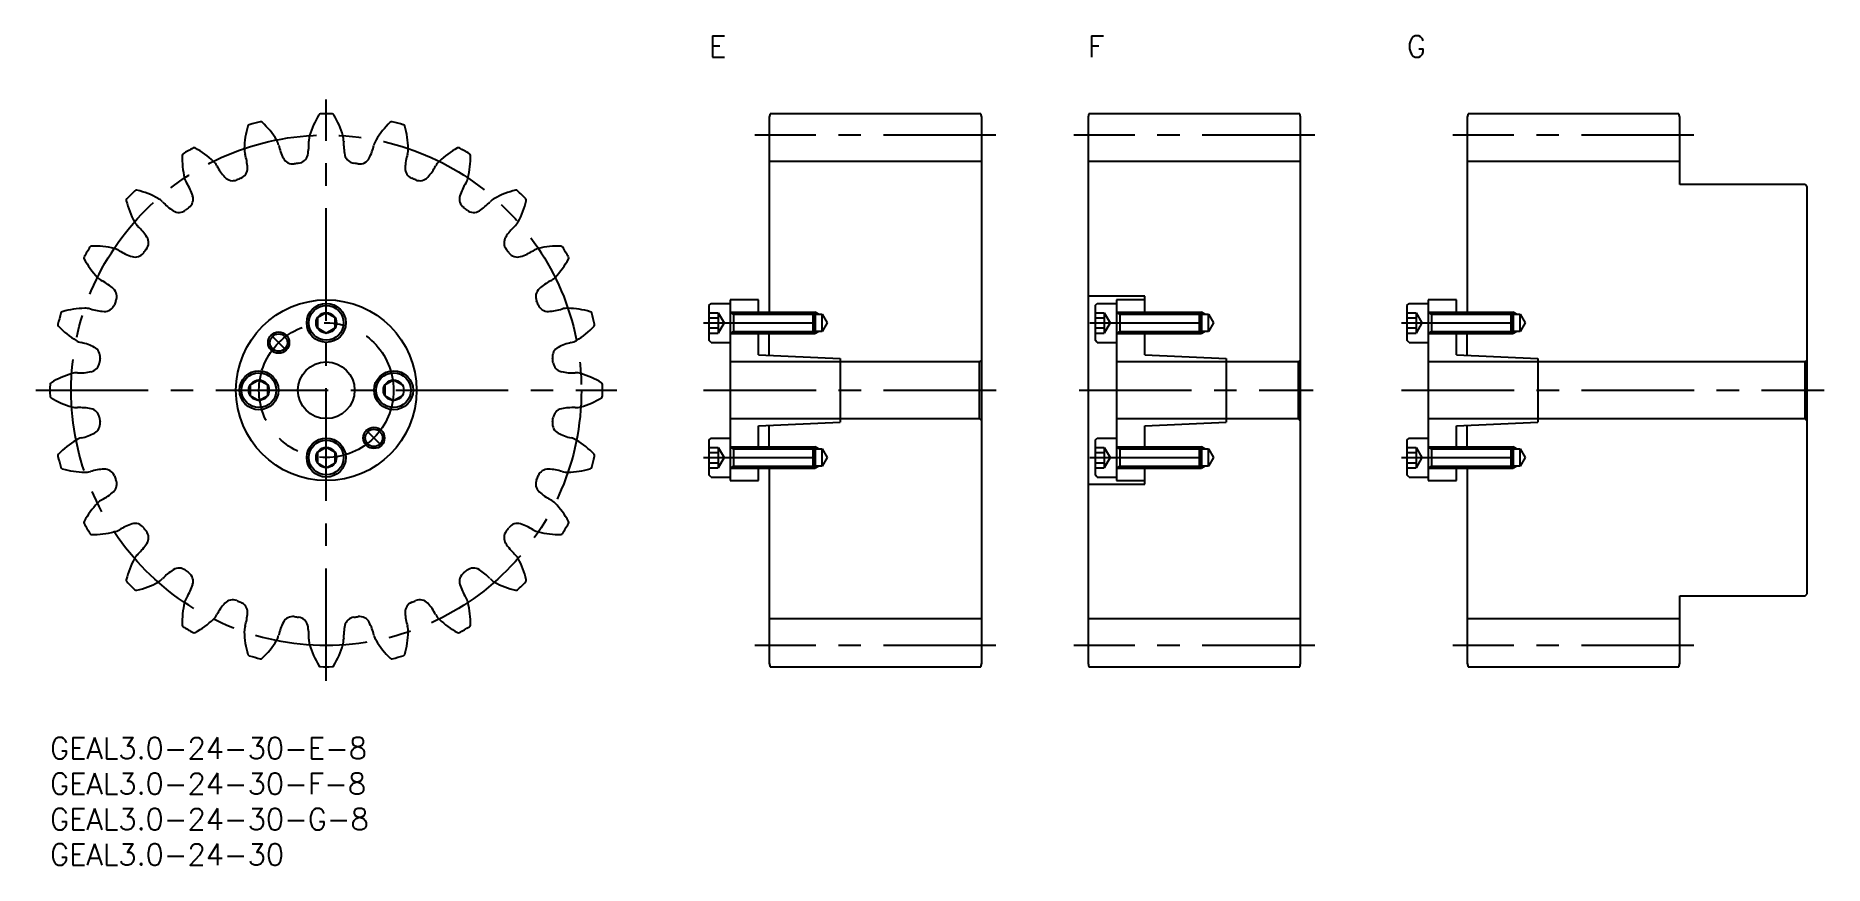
# Model space of a CAD drawing. Extents: x -2 to 250, y -18 to 99.
import ezdxf

# ---------------------------------------------------------------- set-up
doc = ezdxf.new("R2010")
doc.units = 0
doc.header["$LTSCALE"] = 0.5
doc.linetypes.add('CENTER', pattern=[50.8, 31.75, -6.35, 6.35, -6.35])
for name, color, linetype in [('MSM_CENTER', 1, 'CENTER'), ('MSM_CONTINUOUS', 7, 'CONTINUOUS'), ('MSM_NARROW', 5, 'CONTINUOUS'), ('MSM_PART_NUMBER', 7, 'CONTINUOUS')]:
    doc.layers.add(name, color=color, linetype=linetype)
doc.styles.get("Standard").update_dxf_attribs({"font": 'txt.shx', "height": 1, "bigfont": 'bigfont.shx'})

# ---------------------------------------------------------------- blocks, each defined once
blk = doc.blocks.new('*U3')
at = {"layer": 'MSM_PART_NUMBER'}
blk.add_text('GEAL3.0-24-30-F-8', height=3, dxfattribs=at).set_placement((0, -8))
blk = doc.blocks.new('*U4')
at = {"layer": 'MSM_PART_NUMBER'}
blk.add_text('GEAL3.0-24-30-E-8', height=3, dxfattribs=at).set_placement((0, -3))
blk = doc.blocks.new('*U5')
at = {"layer": 'MSM_PART_NUMBER'}
blk.add_text('GEAL3.0-24-30-G-8', height=3, dxfattribs=at).set_placement((0, -13))
blk = doc.blocks.new('*U6')
at = {"layer": 'MSM_PART_NUMBER'}
blk.add_text('E', height=3, dxfattribs=at).set_placement((93, 96))
blk = doc.blocks.new('*U7')
at = {"layer": 'MSM_PART_NUMBER'}
blk.add_text('G', height=3, dxfattribs=at).set_placement((191.5, 96))
blk = doc.blocks.new('*U8')
at = {"layer": 'MSM_PART_NUMBER'}
blk.add_text('GEAL3.0-24-30', height=3, dxfattribs=at).set_placement((0, -18))
blk = doc.blocks.new('*U9')
at = {"layer": 'MSM_PART_NUMBER'}
blk.add_text('F', height=3, dxfattribs=at).set_placement((146.5, 96))

msp = doc.modelspace()

# ---------------------------------------------------------------- linework, layer by layer
at = {"layer": 'MSM_CENTER'}
for p, q in [((39, 8), (39, 90)), ((133.5, 85), (99.5, 85)), ((178.5, 85), (144.5, 85)), ((232, 85), (198, 85)), ((92.25, 58.5), (110.12, 58.5)), ((146.75, 58.5), (164.62, 58.5)), ((190.75, 58.5), (208.62, 58.5)), ((31.17, 56.83), (33.4, 54.6)), ((-2, 49), (80, 49)), ((92.25, 49), (133.94, 49)), ((145.25, 49), (178.27, 49)), ((190.75, 49), (250.4, 49)), ((46.83, 41.17), (44.6, 43.4)), ((92.25, 39.5), (110.12, 39.5)), ((146.75, 39.5), (164.62, 39.5)), ((190.75, 39.5), (208.62, 39.5)), ((133.5, 13), (99.5, 13)), ((178.5, 13), (144.5, 13)), ((232, 13), (198, 13))]:
    msp.add_line(p, q, dxfattribs=at)
for radius in [36, 9.5]:
    msp.add_circle((39, 49), radius, dxfattribs=at)
at = {"layer": 'MSM_CONTINUOUS'}
for p, q in [((101.63, 88), (101.5, 87.5)), ((101.5, 87.5), (101.5, 60)), ((131.37, 88), (101.63, 88)), ((131.5, 87.5), (131.37, 88)), ((131.5, 10.5), (131.5, 87.5)), ((146.63, 88), (146.5, 87.5)), ((146.5, 87.5), (146.5, 10.5)), ((176.37, 88), (146.63, 88)), ((176.5, 87.5), (176.37, 88)), ((176.5, 10.5), (176.5, 87.5)), ((200.13, 88), (200, 87.5)), ((200, 87.5), (200, 60)), ((229.87, 88), (200.13, 88)), ((230, 87.5), (229.87, 88)), ((230, 78), (230, 87.5)), ((131.5, 81.25), (101.5, 81.25)), ((176.5, 81.25), (146.5, 81.25)), ((230, 81.25), (200, 81.25)), ((247.7, 78), (230, 78)), ((248, 77.7), (247.7, 78)), ((248, 20.3), (248, 77.7)), ((93, 60.95), (93.3, 61.25)), ((93, 60.95), (93, 56.05)), ((93.3, 61.25), (96, 61.25)), ((96, 61.75), (96, 36.25)), ((100, 61.75), (96, 61.75)), ((100, 60), (100, 61.75)), ((154.5, 62.25), (146.5, 62.25)), ((147.5, 60.95), (147.8, 61.25)), ((147.5, 60.95), (147.5, 56.05)), ((147.8, 61.25), (150.5, 61.25)), ((150.5, 61.75), (150.5, 36.25)), ((154.5, 61.75), (150.5, 61.75)), ((154.5, 60), (154.5, 62.25)), ((191.5, 60.95), (191.8, 61.25)), ((191.5, 60.95), (191.5, 56.05)), ((191.8, 61.25), (194.5, 61.25)), ((194.5, 61.75), (194.5, 36.25)), ((198.5, 61.75), (194.5, 61.75)), ((198.5, 60), (198.5, 61.75)), ((39, 59.94), (37.75, 59.22)), ((37.75, 59.22), (37.75, 57.78)), ((40.25, 59.22), (39, 59.94)), ((40.25, 57.78), (40.25, 59.22)), ((93, 59.94), (94.3, 59.94)), ((93, 59.22), (94.3, 59.22)), ((94.3, 59.94), (94.3, 57.06)), ((94.3, 59.94), (95.13, 58.5)), ((95.13, 58.5), (94.3, 57.06)), ((96, 60), (107.73, 60)), ((96.47, 60), (96.47, 57)), ((107.73, 57), (107.73, 60)), ((107.73, 60), (108, 59.73)), ((108, 59.73), (109, 59.73)), ((108, 59.73), (108, 57.27)), ((109, 57.27), (109, 59.73)), ((109, 59.73), (109.71, 58.5)), ((109.71, 58.5), (109, 57.27)), ((147.5, 59.94), (148.8, 59.94)), ((147.5, 59.22), (148.8, 59.22)), ((148.8, 59.94), (148.8, 57.06)), ((148.8, 59.94), (149.63, 58.5)), ((149.63, 58.5), (148.8, 57.06)), ((150.5, 60), (162.23, 60)), ((150.97, 60), (150.97, 57)), ((162.23, 57), (162.23, 60)), ((162.23, 60), (162.5, 59.73)), ((162.5, 59.73), (163.5, 59.73)), ((162.5, 59.73), (162.5, 57.27)), ((163.5, 57.27), (163.5, 59.73)), ((163.5, 59.73), (164.21, 58.5)), ((164.21, 58.5), (163.5, 57.27)), ((191.5, 59.94), (192.8, 59.94)), ((191.5, 59.22), (192.8, 59.22)), ((192.8, 59.94), (192.8, 57.06)), ((192.8, 59.94), (193.63, 58.5)), ((193.63, 58.5), (192.8, 57.06)), ((194.5, 60), (206.23, 60)), ((194.97, 60), (194.97, 57)), ((206.23, 57), (206.23, 60)), ((206.23, 60), (206.5, 59.73)), ((206.5, 59.73), (207.5, 59.73)), ((206.5, 59.73), (206.5, 57.27)), ((207.5, 57.27), (207.5, 59.73)), ((207.5, 59.73), (208.21, 58.5)), ((208.21, 58.5), (207.5, 57.27)), ((37.75, 57.78), (39, 57.06)), ((39, 57.06), (40.25, 57.78)), ((93, 57.78), (94.3, 57.78)), ((93, 57.06), (94.3, 57.06)), ((93.3, 55.75), (93, 56.05)), ((93.3, 55.75), (96, 55.75)), ((96, 57), (107.73, 57)), ((100, 54), (100, 57)), ((101.5, 53.93), (101.5, 57)), ((108, 57.27), (107.73, 57)), ((109, 57.27), (108, 57.27)), ((147.5, 57.78), (148.8, 57.78)), ((147.5, 57.06), (148.8, 57.06)), ((147.8, 55.75), (147.5, 56.05)), ((147.8, 55.75), (150.5, 55.75)), ((150.5, 57), (162.23, 57)), ((154.5, 54), (154.5, 57)), ((162.5, 57.27), (162.23, 57)), ((163.5, 57.27), (162.5, 57.27)), ((191.5, 57.78), (192.8, 57.78)), ((191.5, 57.06), (192.8, 57.06)), ((191.8, 55.75), (191.5, 56.05)), ((191.8, 55.75), (194.5, 55.75)), ((194.5, 57), (206.23, 57)), ((198.5, 54), (198.5, 57)), ((200, 53.93), (200, 57)), ((206.5, 57.27), (206.23, 57)), ((207.5, 57.27), (206.5, 57.27)), ((100, 54), (111.5, 53.5)), ((111.5, 53.5), (111.5, 44.5)), ((131.5, 53.3), (131.2, 53)), ((154.5, 54), (166, 53.5)), ((166, 53.5), (166, 44.5)), ((176.5, 53.3), (176.2, 53)), ((198.5, 54), (210, 53.5)), ((210, 53.5), (210, 44.5)), ((248, 53.3), (247.7, 53)), ((131.2, 53), (96, 53)), ((131.2, 45), (131.2, 53)), ((176.2, 53), (150.5, 53)), ((176.2, 45), (176.2, 53)), ((247.7, 53), (194.5, 53)), ((247.7, 45), (247.7, 53)), ((29.5, 50.44), (28.25, 49.72)), ((28.25, 49.72), (28.25, 48.28)), ((28.25, 48.28), (29.5, 47.56)), ((30.75, 49.72), (29.5, 50.44)), ((29.5, 47.56), (30.75, 48.28)), ((30.75, 48.28), (30.75, 49.72)), ((48.5, 50.44), (47.25, 49.72)), ((47.25, 49.72), (47.25, 48.28)), ((47.25, 48.28), (48.5, 47.56)), ((49.75, 49.72), (48.5, 50.44)), ((48.5, 47.56), (49.75, 48.28)), ((96, 45), (131.2, 45)), ((100, 44), (111.5, 44.5)), ((100, 41), (100, 44)), ((101.5, 41), (101.5, 44.07)), ((131.2, 45), (131.5, 44.7)), ((150.5, 45), (176.2, 45)), ((154.5, 44), (166, 44.5)), ((154.5, 41), (154.5, 44)), ((176.2, 45), (176.5, 44.7)), ((194.5, 45), (247.7, 45)), ((198.5, 44), (210, 44.5)), ((198.5, 41), (198.5, 44)), ((200, 41), (200, 44.07)), ((247.7, 45), (248, 44.7)), ((39, 40.94), (37.75, 40.22)), ((40.25, 40.22), (39, 40.94)), ((93, 41.95), (93.3, 42.25)), ((93, 41.95), (93, 37.05)), ((93, 40.94), (94.3, 40.94)), ((93.3, 42.25), (96, 42.25)), ((94.3, 40.94), (94.3, 38.06)), ((94.3, 40.94), (95.13, 39.5)), ((96, 41), (107.73, 41)), ((96.47, 41), (96.47, 38)), ((107.73, 38), (107.73, 41)), ((107.73, 41), (108, 40.73)), ((108, 40.73), (109, 40.73)), ((108, 40.73), (108, 38.27)), ((109, 38.27), (109, 40.73)), ((109, 40.73), (109.71, 39.5)), ((147.5, 41.95), (147.8, 42.25)), ((147.5, 41.95), (147.5, 37.05)), ((147.5, 40.94), (148.8, 40.94)), ((147.8, 42.25), (150.5, 42.25)), ((148.8, 40.94), (148.8, 38.06)), ((148.8, 40.94), (149.63, 39.5)), ((150.5, 41), (162.23, 41)), ((150.97, 41), (150.97, 38)), ((162.23, 38), (162.23, 41)), ((162.23, 41), (162.5, 40.73)), ((162.5, 40.73), (163.5, 40.73)), ((162.5, 40.73), (162.5, 38.27)), ((163.5, 38.27), (163.5, 40.73)), ((163.5, 40.73), (164.21, 39.5)), ((191.5, 41.95), (191.8, 42.25)), ((191.5, 41.95), (191.5, 37.05)), ((191.5, 40.94), (192.8, 40.94)), ((191.8, 42.25), (194.5, 42.25)), ((192.8, 40.94), (192.8, 38.06)), ((192.8, 40.94), (193.63, 39.5)), ((194.5, 41), (206.23, 41)), ((194.97, 41), (194.97, 38)), ((206.23, 38), (206.23, 41)), ((206.23, 41), (206.5, 40.73)), ((206.5, 40.73), (207.5, 40.73)), ((206.5, 40.73), (206.5, 38.27)), ((207.5, 38.27), (207.5, 40.73)), ((207.5, 40.73), (208.21, 39.5)), ((37.75, 40.22), (37.75, 38.78)), ((37.75, 38.78), (39, 38.06)), ((39, 38.06), (40.25, 38.78)), ((40.25, 38.78), (40.25, 40.22)), ((93, 40.22), (94.3, 40.22)), ((93, 38.78), (94.3, 38.78)), ((93, 38.06), (94.3, 38.06)), ((95.13, 39.5), (94.3, 38.06)), ((96, 38), (107.73, 38)), ((100, 36.25), (100, 38)), ((101.5, 38), (101.5, 10.5)), ((108, 38.27), (107.73, 38)), ((109, 38.27), (108, 38.27)), ((109.71, 39.5), (109, 38.27)), ((147.5, 40.22), (148.8, 40.22)), ((147.5, 38.78), (148.8, 38.78)), ((147.5, 38.06), (148.8, 38.06)), ((149.63, 39.5), (148.8, 38.06)), ((150.5, 38), (162.23, 38)), ((154.5, 35.75), (154.5, 38)), ((162.5, 38.27), (162.23, 38)), ((163.5, 38.27), (162.5, 38.27)), ((164.21, 39.5), (163.5, 38.27)), ((191.5, 40.22), (192.8, 40.22)), ((191.5, 38.78), (192.8, 38.78)), ((191.5, 38.06), (192.8, 38.06)), ((193.63, 39.5), (192.8, 38.06)), ((194.5, 38), (206.23, 38)), ((198.5, 36.25), (198.5, 38)), ((200, 38), (200, 10.5)), ((206.5, 38.27), (206.23, 38)), ((207.5, 38.27), (206.5, 38.27)), ((208.21, 39.5), (207.5, 38.27)), ((93.3, 36.75), (93, 37.05)), ((93.3, 36.75), (96, 36.75)), ((96, 36.25), (100, 36.25)), ((146.5, 35.75), (154.5, 35.75)), ((147.8, 36.75), (147.5, 37.05)), ((147.8, 36.75), (150.5, 36.75)), ((150.5, 36.25), (154.5, 36.25)), ((191.8, 36.75), (191.5, 37.05)), ((191.8, 36.75), (194.5, 36.75)), ((194.5, 36.25), (198.5, 36.25)), ((247.7, 20), (248, 20.3)), ((230, 10.5), (230, 20)), ((230, 20), (247.7, 20)), ((131.5, 16.75), (101.5, 16.75)), ((176.5, 16.75), (146.5, 16.75)), ((230, 16.75), (200, 16.75)), ((101.5, 10.5), (101.63, 10)), ((131.37, 10), (131.5, 10.5)), ((146.5, 10.5), (146.63, 10)), ((176.37, 10), (176.5, 10.5)), ((200, 10.5), (200.13, 10)), ((229.87, 10), (230, 10.5)), ((101.63, 10), (131.37, 10)), ((146.63, 10), (176.37, 10)), ((200.13, 10), (229.87, 10))]:
    msp.add_line(p, q, dxfattribs=at)
for centre, radius in [((39, 49), 12.75), ((39, 58.5), 2.75), ((39, 58.5), 2.45), ((39, 58.5), 1.44), ((32.28, 55.72), 1.23), ((29.5, 49), 2.75), ((29.5, 49), 2.45), ((39, 49), 4), ((48.5, 49), 2.75), ((48.5, 49), 2.45), ((29.5, 49), 1.44), ((48.5, 49), 1.44), ((45.72, 42.28), 1.23), ((39, 39.5), 2.75), ((39, 39.5), 2.45), ((39, 39.5), 1.44)]:
    msp.add_circle(centre, radius, dxfattribs=at)
for centre, radius, start, end in [((39.43, 82.83), 12, 163.4225, 178.75), ((28.21, 86.17), 0.3, 106.1867, 163.4225), ((39, 49), 39, 103.8132, 106.1867), ((29.76, 86.58), 0.3, 46.5775, 103.8131), ((21.72, 78.08), 12, 31.25, 46.5775), ((48.17, 81.56), 12, 148.4225, 163.75), ((38.2, 87.69), 0.3, 91.1867, 148.4225), ((39, 49), 39, 88.8133, 91.1867), ((39.8, 87.69), 0.3, 31.5775, 88.8133), ((29.83, 81.56), 12, 16.25, 31.5775), ((56.28, 78.08), 12, 133.4225, 148.75), ((48.24, 86.58), 0.3, 76.1867, 133.4225), ((39, 49), 39, 73.8133, 76.1867), ((49.79, 86.17), 0.3, 16.5775, 73.8133), ((38.57, 82.83), 12, 1.25, 16.5775), ((29.88, 83.04), 2.45, 12.3764, 31.25), ((39.49, 85.14), 7.38, 192.3764, 207.6068), ((29.17, 83.79), 7.38, 347.3932, 2.6236), ((39, 84.24), 2.45, 163.75, 182.6236), ((39, 84.24), 2.45, 357.3764, 16.25), ((48.83, 83.79), 7.38, 177.3764, 192.6068), ((38.51, 85.14), 7.38, 332.3932, 347.6236), ((48.12, 83.04), 2.45, 148.75, 167.6236), ((18.96, 82.11), 0.3, 121.1867, 178.4225), ((30.66, 81.79), 12, 178.4225, 193.75), ((39, 49), 39, 118.8132, 121.1867), ((20.35, 82.91), 0.3, 61.5775, 118.8131), ((14.78, 72.62), 12, 46.25, 61.5775), ((21.38, 79.52), 2.45, 27.3764, 46.25), ((29.88, 83.04), 2.45, 178.75, 197.6236), ((20.5, 80.06), 7.38, 2.3932, 17.6236), ((34.27, 82.42), 1.5, 207.6068, 278.0497), ((39, 49), 32.25, 96.9503, 98.0497), ((34.92, 82.5), 1.5, 276.9503, 347.3932), ((43.08, 82.5), 1.5, 192.6068, 263.0497), ((39, 49), 32.25, 81.9503, 83.0497), ((43.73, 82.42), 1.5, 261.9503, 332.3932), ((57.5, 80.06), 7.38, 162.3764, 177.6068), ((48.12, 83.04), 2.45, 342.3764, 1.25), ((56.62, 79.52), 2.45, 133.75, 152.6236), ((63.22, 72.62), 12, 118.4225, 133.75), ((57.65, 82.91), 0.3, 61.1867, 118.4225), ((39, 49), 39, 58.8133, 61.1867), ((47.34, 81.79), 12, 346.25, 1.5775), ((59.04, 82.11), 0.3, 1.5775, 58.8133), ((21.38, 79.52), 2.45, 193.75, 212.6236), ((30.12, 84.04), 7.38, 207.3764, 222.6068), ((25.79, 80.06), 1.5, 222.6068, 293.0497), ((39, 49), 32.25, 111.9503, 113.0497), ((26.38, 80.3), 1.5, 291.9503, 2.3932), ((51.62, 80.3), 1.5, 177.6068, 248.0497), ((39, 49), 32.25, 66.9503, 68.0497), ((52.21, 80.06), 1.5, 246.9503, 317.3932), ((47.88, 84.04), 7.38, 317.3932, 332.6236), ((56.62, 79.52), 2.45, 327.3764, 346.25), ((11.07, 75.79), 0.3, 136.1867, 193.4225), ((22.45, 78.51), 12, 193.4225, 208.75), ((39, 49), 39, 133.8132, 136.1867), ((12.21, 76.93), 0.3, 76.5775, 133.8131), ((9.49, 65.55), 12, 61.25, 76.5775), ((14.08, 73.92), 2.45, 42.3764, 61.25), ((13.1, 74.21), 7.38, 17.3932, 32.6236), ((18.71, 75.97), 1.5, 306.9503, 17.3932), ((59.29, 75.97), 1.5, 162.6068, 233.0497), ((64.9, 74.21), 7.38, 147.3764, 162.6068), ((63.92, 73.92), 2.45, 118.75, 137.6236), ((68.51, 65.55), 12, 103.4225, 118.75), ((65.79, 76.93), 0.3, 46.1867, 103.4225), ((39, 49), 39, 43.8133, 46.1867), ((55.55, 78.51), 12, 331.25, 346.5775), ((66.93, 75.79), 0.3, 346.5775, 43.8133), ((21.35, 80.55), 7.38, 222.3764, 237.6068), ((18.2, 75.58), 1.5, 237.6068, 308.0497), ((39, 49), 32.25, 126.9503, 128.0497), ((39, 49), 32.25, 51.9503, 53.0497), ((59.8, 75.58), 1.5, 231.9503, 302.3932), ((56.65, 80.55), 7.38, 302.3932, 317.6236), ((14.08, 73.92), 2.45, 208.75, 227.6236), ((7.45, 66.65), 7.38, 32.3932, 47.6236), ((70.55, 66.65), 7.38, 132.3764, 147.6068), ((63.92, 73.92), 2.45, 312.3764, 331.25), ((39, 49), 39, 148.8132, 151.1867), ((5.89, 69.04), 0.3, 91.5775, 148.8131), ((6.21, 57.34), 12, 76.25, 91.5775), ((8.48, 66.62), 2.45, 57.3764, 76.25), ((13.79, 74.9), 7.38, 237.3764, 252.6068), ((12.03, 69.29), 1.5, 252.6068, 323.0497), ((39, 49), 32.25, 141.9503, 143.0497), ((12.42, 69.8), 1.5, 321.9503, 32.3932), ((65.58, 69.8), 1.5, 147.6068, 218.0497), ((39, 49), 32.25, 36.9503, 38.0497), ((65.97, 69.29), 1.5, 216.9503, 287.3932), ((64.21, 74.9), 7.38, 287.3932, 302.6236), ((69.52, 66.62), 2.45, 103.75, 122.6236), ((71.79, 57.34), 12, 88.4225, 103.75), ((72.11, 69.04), 0.3, 31.1867, 88.4225), ((39, 49), 39, 28.8133, 31.1867), ((5.09, 67.65), 0.3, 151.1867, 208.4225), ((15.38, 73.22), 12, 208.4225, 223.75), ((62.62, 73.22), 12, 316.25, 331.5775), ((72.91, 67.65), 0.3, 331.5775, 28.8133), ((8.48, 66.62), 2.45, 223.75, 242.6236), ((3.96, 57.88), 7.38, 47.3932, 62.6236), ((7.94, 62.21), 1.5, 336.9503, 47.3932), ((70.06, 62.21), 1.5, 132.6068, 203.0497), ((74.04, 57.88), 7.38, 117.3764, 132.6068), ((69.52, 66.62), 2.45, 297.3764, 316.25), ((7.7, 61.62), 1.5, 267.6068, 338.0497), ((39, 49), 32.25, 156.9503, 158.0497), ((39, 49), 32.25, 21.9503, 23.0497), ((70.3, 61.62), 1.5, 201.9503, 272.3932), ((1.42, 58.24), 0.3, 166.1867, 223.4225), ((39, 49), 39, 163.8132, 166.1867), ((1.83, 59.79), 0.3, 106.5775, 163.8131), ((5.17, 48.57), 12, 91.25, 106.5775), ((4.96, 58.12), 2.45, 72.3764, 91.25), ((7.94, 67.5), 7.38, 252.3764, 267.6068), ((70.06, 67.5), 7.38, 272.3932, 287.6236), ((73.04, 58.12), 2.45, 88.75, 107.6236), ((72.83, 48.57), 12, 73.4225, 88.75), ((76.17, 59.79), 0.3, 16.1867, 73.4225), ((39, 49), 39, 13.8133, 16.1867), ((76.58, 58.24), 0.3, 316.5775, 13.8133), ((9.92, 66.28), 12, 223.4225, 238.75), ((4.96, 58.12), 2.45, 238.75, 257.6236), ((2.86, 48.51), 7.38, 62.3932, 77.6236), ((75.14, 48.51), 7.38, 102.3764, 117.6068), ((73.04, 58.12), 2.45, 282.3764, 301.25), ((68.08, 66.28), 12, 301.25, 316.5775), ((5.58, 53.73), 1.5, 351.9503, 62.3932), ((39, 49), 32.25, 171.9503, 173.0497), ((72.42, 53.73), 1.5, 117.6068, 188.0497), ((39, 49), 32.25, 6.9503, 8.0497), ((6.44, 39.83), 12, 106.25, 121.5775), ((3.76, 49), 2.45, 87.3764, 106.25), ((4.21, 58.83), 7.38, 267.3764, 282.6068), ((5.5, 53.08), 1.5, 282.6068, 353.0497), ((72.5, 53.08), 1.5, 186.9503, 257.3932), ((73.79, 58.83), 7.38, 257.3932, 272.6236), ((74.24, 49), 2.45, 73.75, 92.6236), ((71.56, 39.83), 12, 58.4225, 73.75), ((39, 49), 39, 178.8132, 181.1867), ((0.31, 49.8), 0.3, 121.5775, 178.8131), ((0.31, 48.2), 0.3, 181.1867, 238.4225), ((77.69, 49.8), 0.3, 1.1867, 58.4225), ((77.69, 48.2), 0.3, 301.5775, 358.8133), ((39, 49), 39, 358.8133, 1.1867), ((6.44, 58.17), 12, 238.4225, 253.75), ((3.76, 49), 2.45, 253.75, 272.6236), ((4.21, 39.17), 7.38, 77.3932, 92.6236), ((5.5, 44.92), 1.5, 6.9503, 77.3932), ((72.5, 44.92), 1.5, 102.6068, 173.0497), ((73.79, 39.17), 7.38, 87.3764, 102.6068), ((74.24, 49), 2.45, 267.3764, 286.25), ((71.56, 58.17), 12, 286.25, 301.5775), ((2.86, 49.49), 7.38, 282.3764, 297.6068), ((5.58, 44.27), 1.5, 297.6068, 8.0497), ((39, 49), 32.25, 186.9503, 188.0497), ((72.42, 44.27), 1.5, 171.9503, 242.3932), ((39, 49), 32.25, 351.9503, 353.0497), ((75.14, 49.49), 7.38, 242.3932, 257.6236), ((9.92, 31.72), 12, 121.25, 136.5775), ((4.96, 39.88), 2.45, 102.3764, 121.25), ((73.04, 39.88), 2.45, 58.75, 77.6236), ((68.08, 31.72), 12, 43.4225, 58.75), ((1.42, 39.76), 0.3, 136.5775, 193.8131), ((39, 49), 39, 193.8132, 196.1867), ((1.83, 38.21), 0.3, 196.1867, 253.4225), ((5.17, 49.43), 12, 253.4225, 268.75), ((7.94, 30.5), 7.38, 92.3932, 107.6236), ((7.7, 36.38), 1.5, 21.9503, 92.3932), ((70.3, 36.38), 1.5, 87.6068, 158.0497), ((70.06, 30.5), 7.38, 72.3764, 87.6068), ((72.83, 49.43), 12, 271.25, 286.5775), ((76.17, 38.21), 0.3, 286.5775, 343.8133), ((39, 49), 39, 343.8133, 346.1867), ((76.58, 39.76), 0.3, 346.1867, 43.4225), ((4.96, 39.88), 2.45, 268.75, 287.6236), ((7.94, 35.79), 1.5, 312.6068, 23.0497), ((39, 49), 32.25, 201.9503, 203.0497), ((70.06, 35.79), 1.5, 156.9503, 227.3932), ((39, 49), 32.25, 336.9503, 338.0497), ((73.04, 39.88), 2.45, 252.3764, 271.25), ((15.38, 24.78), 12, 136.25, 151.5775), ((8.48, 31.38), 2.45, 117.3764, 136.25), ((3.96, 40.12), 7.38, 297.3764, 312.6068), ((74.04, 40.12), 7.38, 227.3932, 242.6236), ((69.52, 31.38), 2.45, 43.75, 62.6236), ((62.62, 24.78), 12, 28.4225, 43.75), ((5.09, 30.35), 0.3, 151.5775, 208.8133), ((72.91, 30.35), 0.3, 331.1867, 28.4225), ((39, 49), 39, 208.8133, 211.1867), ((5.89, 28.96), 0.3, 211.1867, 268.4225), ((6.21, 40.66), 12, 268.4225, 283.75), ((8.48, 31.38), 2.45, 283.75, 302.6236), ((13.79, 23.1), 7.38, 107.3932, 122.6236), ((12.03, 28.71), 1.5, 36.9503, 107.3932), ((39, 49), 32.25, 216.9503, 218.0497), ((12.42, 28.2), 1.5, 327.6068, 38.0497), ((65.58, 28.2), 1.5, 141.9503, 212.3932), ((39, 49), 32.25, 321.9503, 323.0497), ((65.97, 28.71), 1.5, 72.6068, 143.0497), ((64.21, 23.1), 7.38, 57.3764, 72.6068), ((69.52, 31.38), 2.45, 237.3764, 256.25), ((71.79, 40.66), 12, 256.25, 271.5775), ((72.11, 28.96), 0.3, 271.5775, 328.8133), ((39, 49), 39, 328.8133, 331.1867), ((22.45, 19.49), 12, 151.25, 166.5775), ((14.08, 24.08), 2.45, 132.3764, 151.25), ((7.45, 31.35), 7.38, 312.3764, 327.6068), ((70.55, 31.35), 7.38, 212.3932, 227.6236), ((63.92, 24.08), 2.45, 28.75, 47.6236), ((55.55, 19.49), 12, 13.4225, 28.75), ((21.35, 17.45), 7.38, 122.3932, 137.6236), ((18.2, 22.42), 1.5, 51.9503, 122.3932), ((39, 49), 32.25, 231.9503, 233.0497), ((18.71, 22.03), 1.5, 342.6068, 53.0497), ((59.29, 22.03), 1.5, 126.9503, 197.3932), ((39, 49), 32.25, 306.9503, 308.0497), ((59.8, 22.42), 1.5, 57.6068, 128.0497), ((56.65, 17.45), 7.38, 42.3764, 57.6068), ((11.07, 22.21), 0.3, 166.5775, 223.8133), ((39, 49), 39, 223.8133, 226.1867), ((12.21, 21.07), 0.3, 226.1867, 283.4225), ((9.49, 32.45), 12, 283.4225, 298.75), ((14.08, 24.08), 2.45, 298.75, 317.6236), ((13.1, 23.79), 7.38, 327.3764, 342.6068), ((64.9, 23.79), 7.38, 197.3932, 212.6236), ((63.92, 24.08), 2.45, 222.3764, 241.25), ((68.51, 32.45), 12, 241.25, 256.5775), ((65.79, 21.07), 0.3, 256.5775, 313.8133), ((39, 49), 39, 313.8133, 316.1867), ((66.93, 22.21), 0.3, 316.1867, 13.4225), ((30.66, 16.21), 12, 166.25, 181.5775), ((21.38, 18.48), 2.45, 147.3764, 166.25), ((30.12, 13.96), 7.38, 137.3932, 152.6236), ((25.79, 17.94), 1.5, 66.9503, 137.3932), ((39, 49), 32.25, 246.9503, 248.0497), ((26.38, 17.7), 1.5, 357.6068, 68.0497), ((51.62, 17.7), 1.5, 111.9503, 182.3932), ((39, 49), 32.25, 291.9503, 293.0497), ((52.21, 17.94), 1.5, 42.6068, 113.0497), ((47.88, 13.96), 7.38, 27.3764, 42.6068), ((56.62, 18.48), 2.45, 13.75, 32.6236), ((47.34, 16.21), 12, 358.4225, 13.75), ((18.96, 15.89), 0.3, 181.5775, 238.8133), ((39, 49), 39, 238.8133, 241.1867), ((14.78, 25.38), 12, 298.4225, 313.75), ((21.38, 18.48), 2.45, 313.75, 332.6236), ((29.88, 14.96), 2.45, 162.3764, 181.25), ((20.5, 17.94), 7.38, 342.3764, 357.6068), ((39.49, 12.86), 7.38, 152.3932, 167.6236), ((34.27, 15.58), 1.5, 81.9503, 152.3932), ((39, 49), 32.25, 261.9503, 263.0497), ((34.92, 15.5), 1.5, 12.6068, 83.0497), ((29.17, 14.21), 7.38, 357.3764, 12.6068), ((48.83, 14.21), 7.38, 167.3932, 182.6236), ((43.08, 15.5), 1.5, 96.9503, 167.3932), ((39, 49), 32.25, 276.9503, 278.0497), ((43.73, 15.58), 1.5, 27.6068, 98.0497), ((38.51, 12.86), 7.38, 12.3764, 27.6068), ((57.5, 17.94), 7.38, 182.3932, 197.6236), ((48.12, 14.96), 2.45, 358.75, 17.6236), ((56.62, 18.48), 2.45, 207.3764, 226.25), ((63.22, 25.38), 12, 226.25, 241.5775), ((39, 49), 39, 298.8133, 301.1867), ((59.04, 15.89), 0.3, 301.1867, 358.4225), ((20.35, 15.09), 0.3, 241.1867, 298.4225), ((39.43, 15.17), 12, 181.25, 196.5775), ((21.72, 19.92), 12, 313.4225, 328.75), ((29.88, 14.96), 2.45, 328.75, 347.6236), ((39, 13.76), 2.45, 177.3764, 196.25), ((48.17, 16.44), 12, 196.25, 211.5775), ((29.83, 16.44), 12, 328.4225, 343.75), ((39, 13.76), 2.45, 343.75, 2.6236), ((48.12, 14.96), 2.45, 192.3764, 211.25), ((56.28, 19.92), 12, 211.25, 226.5775), ((38.57, 15.17), 12, 343.4225, 358.75), ((57.65, 15.09), 0.3, 241.5775, 298.8133), ((28.21, 11.83), 0.3, 196.5775, 253.8133), ((39, 49), 39, 253.8133, 256.1867), ((29.76, 11.42), 0.3, 256.1867, 313.4225), ((38.2, 10.31), 0.3, 211.5775, 268.8133), ((39.8, 10.31), 0.3, 271.1867, 328.4225), ((48.24, 11.42), 0.3, 226.5775, 283.8133), ((39, 49), 39, 283.8133, 286.1867), ((49.79, 11.83), 0.3, 286.1867, 343.4225), ((39, 49), 39, 268.8133, 271.1867)]:
    msp.add_arc(centre, radius, start, end, dxfattribs=at)
at = {"layer": 'MSM_NARROW'}
for p, q in [((96, 60), (96.47, 59.73)), ((96.47, 59.73), (108, 59.73)), ((107.73, 60), (108, 60)), ((108, 57), (108, 60)), ((108.47, 59.73), (108, 60)), ((150.5, 60), (150.97, 59.73)), ((150.97, 59.73), (162.5, 59.73)), ((162.23, 60), (162.5, 60)), ((162.5, 57), (162.5, 60)), ((162.97, 59.73), (162.5, 60)), ((194.5, 60), (194.97, 59.73)), ((194.97, 59.73), (206.5, 59.73)), ((206.23, 60), (206.5, 60)), ((206.5, 57), (206.5, 60)), ((206.97, 59.73), (206.5, 60)), ((96, 57), (96.47, 57.27)), ((96.47, 57.27), (108, 57.27)), ((107.73, 57), (108, 57)), ((108.47, 57.27), (108, 57)), ((150.5, 57), (150.97, 57.27)), ((150.97, 57.27), (162.5, 57.27)), ((162.23, 57), (162.5, 57)), ((162.97, 57.27), (162.5, 57)), ((194.5, 57), (194.97, 57.27)), ((194.97, 57.27), (206.5, 57.27)), ((206.23, 57), (206.5, 57)), ((206.97, 57.27), (206.5, 57)), ((96, 41), (96.47, 40.73)), ((96.47, 40.73), (108, 40.73)), ((107.73, 41), (108, 41)), ((108, 38), (108, 41)), ((108.47, 40.73), (108, 41)), ((150.5, 41), (150.97, 40.73)), ((150.97, 40.73), (162.5, 40.73)), ((162.23, 41), (162.5, 41)), ((162.5, 38), (162.5, 41)), ((162.97, 40.73), (162.5, 41)), ((194.5, 41), (194.97, 40.73)), ((194.97, 40.73), (206.5, 40.73)), ((206.23, 41), (206.5, 41)), ((206.5, 38), (206.5, 41)), ((206.97, 40.73), (206.5, 41)), ((96, 38), (96.47, 38.27)), ((96.47, 38.27), (108, 38.27)), ((107.73, 38), (108, 38)), ((108.47, 38.27), (108, 38)), ((150.5, 38), (150.97, 38.27)), ((150.97, 38.27), (162.5, 38.27)), ((162.23, 38), (162.5, 38)), ((162.97, 38.27), (162.5, 38)), ((194.5, 38), (194.97, 38.27)), ((194.97, 38.27), (206.5, 38.27)), ((206.23, 38), (206.5, 38)), ((206.97, 38.27), (206.5, 38))]:
    msp.add_line(p, q, dxfattribs=at)
for centre in [(32.28, 55.72), (45.72, 42.28)]:
    msp.add_circle(centre, 1.5, dxfattribs=at)

# ---------------------------------------------------------------- block references
at = {"layer": 'MSM_CONTINUOUS'}
for name in ['*U6', '*U9', '*U7', '*U4', '*U3', '*U5', '*U8']:
    msp.add_blockref(name, (0, 0), dxfattribs=at)

doc.saveas('drawing.dxf')
